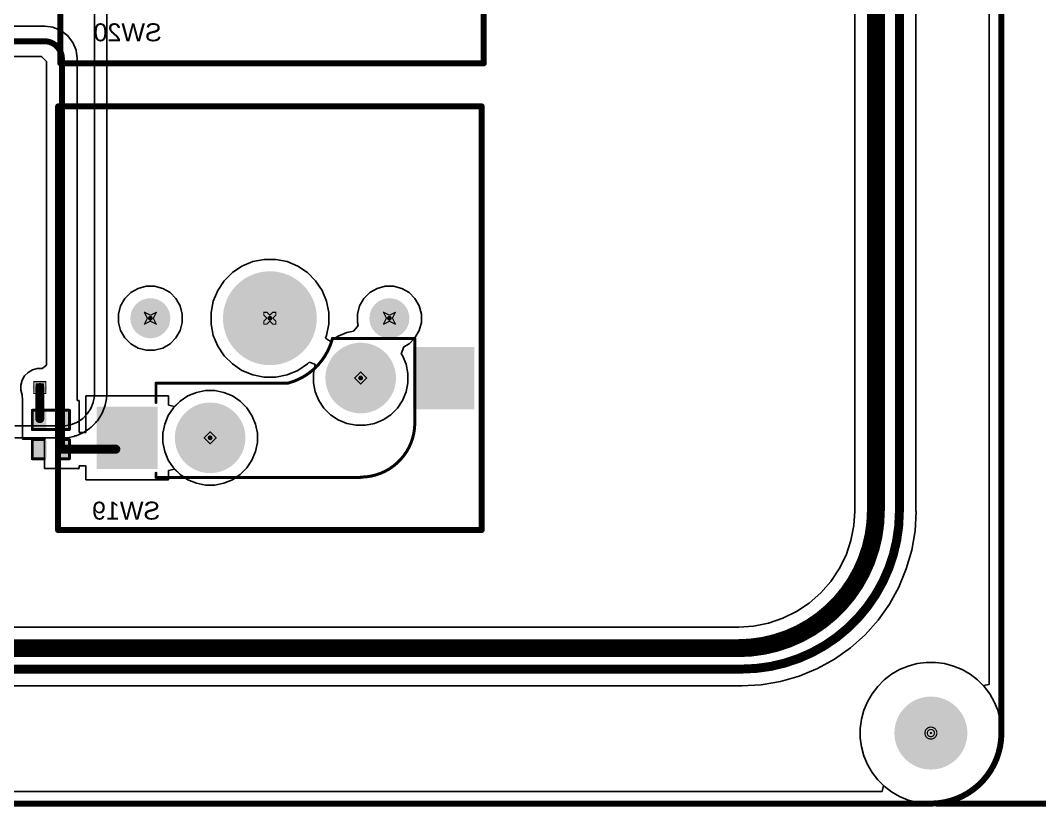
# Model space of a CAD drawing. Header units: inches. Extents: x 0 to 386, y 0 to 148.
# Drawn here: x 212.3 to 255.62, y -0.13 to 33.27 of the extents above; entities that cross this region are included whole.
import ezdxf

# ---------------------------------------------------------------- set-up
doc = ezdxf.new("R2010")
doc.units = ezdxf.units.IN
for name, color, linetype in [('Board outline', 216, 'Continuous'), ('Bottom Layer', 5, 'Continuous'), ('Bottom Overlay', 54, 'Continuous'), ('Bottom Paste', 16, 'Continuous'), ('Bottom Solder', 6, 'Continuous'), ('Dimensions', 6, 'Continuous'), ('Drill Drawing', 1, 'Continuous'), ('Multi-Layer', 9, 'Continuous'), ('Pad Holes', 156, 'Continuous'), ('Top Layer', 1, 'Continuous'), ('Top Overlay', 2, 'Continuous'), ('Top Solder', 216, 'Continuous'), ('Via Holes', 16, 'Continuous')]:
    doc.layers.add(name, color=color, linetype=linetype)
doc.styles.add('Arial', font='', dxfattribs={"height": 0.2})
doc.styles.get('Arial').set_extended_font_data('Arial')

# ---------------------------------------------------------------- blocks, each defined once
blk = doc.blocks.new('CPG151101S11_16_B_30')
at = {"layer": 'Bottom Layer'}
for points in [[(5.475, 3.815), (7.975, 3.815), (7.975, 1.265), (5.475, 1.265)], [(-7.975, 1.275), (-5.475, 1.275), (-5.475, -1.275), (-7.975, -1.275)]]:
    blk.add_hatch(color=5, dxfattribs=at).paths.add_polyline_path(points)
at = {"layer": 'Bottom Paste'}
for points in [[(5.475, 3.815), (7.975, 3.815), (7.975, 1.265), (5.475, 1.265)], [(-7.975, 1.275), (-5.475, 1.275), (-5.475, -1.275), (-7.975, -1.275)]]:
    blk.add_hatch(color=16, dxfattribs=at).paths.add_polyline_path(points)
at = {"layer": 'Bottom Solder'}
for points in [[(5.425, 3.865), (8.025, 3.865), (8.025, 1.215), (5.425, 1.215)], [(-8.025, 1.325), (-5.425, 1.325), (-5.425, -1.325), (-8.025, -1.325)]]:
    blk.add_hatch(color=6, dxfattribs=at).paths.add_polyline_path(points)
h = blk.add_hatch(color=6, dxfattribs=at)
edge = h.paths.add_edge_path()
edge.add_arc((3.2, 2.54), 0.102, 0, 360)
h = blk.add_hatch(color=6, dxfattribs=at)
edge = h.paths.add_edge_path()
edge.add_arc((-3.2, 0), 0.102, 0, 360)
h = blk.add_hatch(color=6, dxfattribs=at)
edge = h.paths.add_edge_path()
edge.add_arc((-4.42, -2.54), 0.102, 0, 360)
h = blk.add_hatch(color=6, dxfattribs=at)
edge = h.paths.add_edge_path()
edge.add_arc((0.66, -2.54), 0.102, 0, 360)
h = blk.add_hatch(color=6, dxfattribs=at)
edge = h.paths.add_edge_path()
edge.add_arc((5.74, -2.54), 0.102, 0, 360)
at = {"layer": 'Pad Holes'}
h = blk.add_hatch(color=7, dxfattribs=at)
edge = h.paths.add_edge_path()
edge.add_arc((3.2, 2.54), 1.5, 0, 360)
h = blk.add_hatch(color=7, dxfattribs=at)
edge = h.paths.add_edge_path()
edge.add_arc((-3.2, 0), 1.5, 0, 360)
h = blk.add_hatch(color=7, dxfattribs=at)
edge = h.paths.add_edge_path()
edge.add_arc((0.66, -2.54), 1.994, 0, 360)
h = blk.add_hatch(color=7, dxfattribs=at)
edge = h.paths.add_edge_path()
edge.add_arc((-4.42, -2.54), 0.851, 0, 360)
h = blk.add_hatch(color=7, dxfattribs=at)
edge = h.paths.add_edge_path()
edge.add_arc((5.74, -2.54), 0.851, 0, 360)
at = {"layer": 'Top Solder'}
h = blk.add_hatch(color=216, dxfattribs=at)
edge = h.paths.add_edge_path()
edge.add_arc((3.2, 2.54), 0.102, 0, 360)
h = blk.add_hatch(color=216, dxfattribs=at)
edge = h.paths.add_edge_path()
edge.add_arc((-3.2, 0), 0.102, 0, 360)
h = blk.add_hatch(color=216, dxfattribs=at)
edge = h.paths.add_edge_path()
edge.add_arc((-4.42, -2.54), 0.102, 0, 360)
h = blk.add_hatch(color=216, dxfattribs=at)
edge = h.paths.add_edge_path()
edge.add_arc((0.66, -2.54), 0.102, 0, 360)
h = blk.add_hatch(color=216, dxfattribs=at)
edge = h.paths.add_edge_path()
edge.add_arc((5.74, -2.54), 0.102, 0, 360)
at = {"layer": 'Bottom Overlay'}
for points in [[(-5.5, 1.906, 0.127, 0.127, -0.414214), (-3.196, 4.21, 0.127, 0.127, 0)], [(5.5, 4.22, 0.127, 0.127, 0), (-3.186, 4.22, 0.127, 0.127, 0)], [(5.5, 4.22, 0.127, 0.127, -0.414214), (5.49, 4.21, 0.127, 0.127, 0)], [(5.5, 4.22, 0.127, 0.127, 0), (5.5, 4.046, 0.127, 0.127, 0)], [(-5.5, 1.906, 0.127, 0.127, 0), (-5.5, -1.506, 0.127, 0.127, 0)], [(5.5, 1.034, 0.127, 0.127, 0), (5.5, 0.47, 0.127, 0.127, 0)], [(5.5, 0.47, 0.127, 0.127, 0), (5.5, 0.47, 0.127, 0.127, 0)], [(5.5, 0.47, 0.127, 0.127, 0), (5.5, 0.22, 0.127, 0.127, 0)], [(-2, -1.68, 0.127, 0.127, -0.271686), (-0.1, 0.22, 0.127, 0.127, 0)], [(0.15, 0.22, 0.127, 0.127, 0), (-0.1, 0.22, 0.127, 0.127, 0)], [(1.19, 0.22, 0.127, 0.127, 0), (0.15, 0.22, 0.127, 0.127, 0)], [(5.5, 0.22, 0.127, 0.127, 0), (1.19, 0.22, 0.127, 0.127, 0)], [(-5.5, -1.506, 0.127, 0.127, 0), (-5.5, -1.68, 0.127, 0.127, 0)], [(-2, -1.68, 0.127, 0.127, 0), (-5.5, -1.68, 0.127, 0.127, 0)]]:
    blk.add_lwpolyline(points, format="xyseb", dxfattribs=at)
for points in [[(-3.228, 4.21, 0.0635, 0.0635, 1), (-3.165, 4.21, 0.0635, 0.0635, 1)], [(-3.218, 4.22, 0.0635, 0.0635, 1), (-3.155, 4.22, 0.0635, 0.0635, 1)], [(5.458, 4.21, 0.0635, 0.0635, 1), (5.522, 4.21, 0.0635, 0.0635, 1)], [(5.468, 4.22, 0.0635, 0.0635, 1), (5.532, 4.22, 0.0635, 0.0635, 1)], [(5.468, 4.22, 0.0635, 0.0635, 1), (5.532, 4.22, 0.0635, 0.0635, 1)], [(5.468, 4.22, 0.0635, 0.0635, 1), (5.532, 4.22, 0.0635, 0.0635, 1)], [(5.468, 4.046, 0.0635, 0.0635, 1), (5.532, 4.046, 0.0635, 0.0635, 1)], [(-5.532, 1.906, 0.0635, 0.0635, 1), (-5.468, 1.906, 0.0635, 0.0635, 1)], [(-5.532, 1.906, 0.0635, 0.0635, 1), (-5.468, 1.906, 0.0635, 0.0635, 1)], [(5.468, 1.034, 0.0635, 0.0635, 1), (5.532, 1.034, 0.0635, 0.0635, 1)], [(5.468, 0.47, 0.0635, 0.0635, 1), (5.532, 0.47, 0.0635, 0.0635, 1)], [(5.468, 0.47, 0.0635, 0.0635, 1), (5.532, 0.47, 0.0635, 0.0635, 1)], [(5.468, 0.47, 0.0635, 0.0635, 1), (5.532, 0.47, 0.0635, 0.0635, 1)], [(5.468, 0.47, 0.0635, 0.0635, 1), (5.532, 0.47, 0.0635, 0.0635, 1)], [(-0.132, 0.22, 0.0635, 0.0635, 1), (-0.068, 0.22, 0.0635, 0.0635, 1)], [(-0.132, 0.22, 0.0635, 0.0635, 1), (-0.068, 0.22, 0.0635, 0.0635, 1)], [(0.118, 0.22, 0.0635, 0.0635, 1), (0.182, 0.22, 0.0635, 0.0635, 1)], [(0.118, 0.22, 0.0635, 0.0635, 1), (0.182, 0.22, 0.0635, 0.0635, 1)], [(1.158, 0.22, 0.0635, 0.0635, 1), (1.222, 0.22, 0.0635, 0.0635, 1)], [(1.158, 0.22, 0.0635, 0.0635, 1), (1.222, 0.22, 0.0635, 0.0635, 1)], [(5.468, 0.22, 0.0635, 0.0635, 1), (5.532, 0.22, 0.0635, 0.0635, 1)], [(5.468, 0.22, 0.0635, 0.0635, 1), (5.532, 0.22, 0.0635, 0.0635, 1)], [(-5.532, -1.506, 0.0635, 0.0635, 1), (-5.468, -1.506, 0.0635, 0.0635, 1)], [(-5.532, -1.506, 0.0635, 0.0635, 1), (-5.468, -1.506, 0.0635, 0.0635, 1)], [(-5.532, -1.68, 0.0635, 0.0635, 1), (-5.468, -1.68, 0.0635, 0.0635, 1)], [(-5.532, -1.68, 0.0635, 0.0635, 1), (-5.468, -1.68, 0.0635, 0.0635, 1)], [(-2.032, -1.68, 0.0635, 0.0635, 1), (-1.968, -1.68, 0.0635, 0.0635, 1)], [(-2.032, -1.68, 0.0635, 0.0635, 1), (-1.968, -1.68, 0.0635, 0.0635, 1)]]:
    blk.add_lwpolyline(points, format="xyseb", close=True, dxfattribs=at)
blk = doc.blocks.new('R___0402_B_43')
at = {"layer": 'Bottom Layer'}
for points in [[(-0.241, 0.317), (-0.241, -0.318), (-0.699, -0.318), (-0.699, 0.317)], [(0.699, 0.317), (0.699, -0.318), (0.241, -0.318), (0.241, 0.317)]]:
    blk.add_hatch(color=5, dxfattribs=at).paths.add_polyline_path(points)
at = {"layer": 'Bottom Paste'}
for points in [[(-0.241, 0.317), (-0.241, -0.318), (-0.699, -0.318), (-0.699, 0.317)], [(0.699, 0.317), (0.699, -0.318), (0.241, -0.318), (0.241, 0.317)]]:
    blk.add_hatch(color=16, dxfattribs=at).paths.add_polyline_path(points)
at = {"layer": 'Bottom Solder'}
for points in [[(-0.186, 0.373), (-0.186, -0.373), (-0.754, -0.373), (-0.754, 0.373)], [(0.754, 0.373), (0.754, -0.373), (0.186, -0.373), (0.186, 0.373)]]:
    blk.add_hatch(color=6, dxfattribs=at).paths.add_polyline_path(points)
at = {"layer": 'Bottom Overlay'}
for points in [[(-0.787, -0.406, 0.127, 0.127, 0), (-0.787, 0.406, 0.127, 0.127, 0)], [(-0.787, 0.406, 0.127, 0.127, 0), (0.787, 0.406, 0.127, 0.127, 0)], [(-0.813, 0.432, 0.00323, 0.00323, 0), (0.813, 0.432, 0.00323, 0.00323, 0)], [(0.787, -0.406, 0.127, 0.127, 0), (0.787, 0.406, 0.127, 0.127, 0)], [(-0.787, -0.406, 0.127, 0.127, 0), (0.787, -0.406, 0.127, 0.127, 0)]]:
    blk.add_lwpolyline(points, format="xyseb", dxfattribs=at)
for points in [[(-0.819, 0.406, 0.0635, 0.0635, 1), (-0.756, 0.406, 0.0635, 0.0635, 1)], [(-0.819, 0.406, 0.0635, 0.0635, 1), (-0.756, 0.406, 0.0635, 0.0635, 1)], [(-0.814, 0.432, 0.00161, 0.00161, 1), (-0.812, 0.432, 0.00161, 0.00161, 1)], [(0.756, 0.406, 0.0635, 0.0635, 1), (0.819, 0.406, 0.0635, 0.0635, 1)], [(0.756, 0.406, 0.0635, 0.0635, 1), (0.819, 0.406, 0.0635, 0.0635, 1)], [(0.812, 0.432, 0.00161, 0.00161, 1), (0.814, 0.432, 0.00161, 0.00161, 1)], [(-0.819, -0.406, 0.0635, 0.0635, 1), (-0.756, -0.406, 0.0635, 0.0635, 1)], [(-0.819, -0.406, 0.0635, 0.0635, 1), (-0.756, -0.406, 0.0635, 0.0635, 1)], [(0.756, -0.406, 0.0635, 0.0635, 1), (0.819, -0.406, 0.0635, 0.0635, 1)], [(0.756, -0.406, 0.0635, 0.0635, 1), (0.819, -0.406, 0.0635, 0.0635, 1)]]:
    blk.add_lwpolyline(points, format="xyseb", close=True, dxfattribs=at)
blk = doc.blocks.new('____0402_B_85')
at = {"layer": 'Bottom Layer'}
for points in [[(-0.241, 0.317), (-0.241, -0.318), (-0.699, -0.318), (-0.699, 0.317)], [(0.699, 0.317), (0.699, -0.318), (0.241, -0.318), (0.241, 0.317)]]:
    blk.add_hatch(color=5, dxfattribs=at).paths.add_polyline_path(points)
at = {"layer": 'Bottom Paste'}
for points in [[(-0.241, 0.317), (-0.241, -0.318), (-0.699, -0.318), (-0.699, 0.317)], [(0.699, 0.317), (0.699, -0.318), (0.241, -0.318), (0.241, 0.317)]]:
    blk.add_hatch(color=16, dxfattribs=at).paths.add_polyline_path(points)
at = {"layer": 'Bottom Solder'}
for points in [[(-0.181, 0.377), (-0.181, -0.377), (-0.758, -0.377), (-0.758, 0.377)], [(0.758, 0.377), (0.758, -0.377), (0.181, -0.377), (0.181, 0.377)]]:
    blk.add_hatch(color=6, dxfattribs=at).paths.add_polyline_path(points)
at = {"layer": 'Bottom Overlay'}
for points in [[(-0.787, -0.406, 0.127, 0.127, 0), (-0.787, 0.406, 0.127, 0.127, 0)], [(-0.787, 0.406, 0.127, 0.127, 0), (-0.279, 0.406, 0.127, 0.127, 0)], [(0.279, 0.406, 0.127, 0.127, 0), (0.787, 0.406, 0.127, 0.127, 0)], [(0.787, -0.406, 0.127, 0.127, 0), (0.787, 0.406, 0.127, 0.127, 0)], [(-0.787, -0.406, 0.127, 0.127, 0), (-0.279, -0.406, 0.127, 0.127, 0)], [(0.279, -0.406, 0.127, 0.127, 0), (0.787, -0.406, 0.127, 0.127, 0)]]:
    blk.add_lwpolyline(points, format="xyseb", dxfattribs=at)
for points in [[(-0.819, 0.406, 0.0635, 0.0635, 1), (-0.756, 0.406, 0.0635, 0.0635, 1)], [(-0.819, 0.406, 0.0635, 0.0635, 1), (-0.756, 0.406, 0.0635, 0.0635, 1)], [(-0.311, 0.406, 0.0635, 0.0635, 1), (-0.248, 0.406, 0.0635, 0.0635, 1)], [(0.248, 0.406, 0.0635, 0.0635, 1), (0.311, 0.406, 0.0635, 0.0635, 1)], [(0.756, 0.406, 0.0635, 0.0635, 1), (0.819, 0.406, 0.0635, 0.0635, 1)], [(0.756, 0.406, 0.0635, 0.0635, 1), (0.819, 0.406, 0.0635, 0.0635, 1)], [(-0.819, -0.406, 0.0635, 0.0635, 1), (-0.756, -0.406, 0.0635, 0.0635, 1)], [(-0.819, -0.406, 0.0635, 0.0635, 1), (-0.756, -0.406, 0.0635, 0.0635, 1)], [(-0.311, -0.406, 0.0635, 0.0635, 1), (-0.248, -0.406, 0.0635, 0.0635, 1)], [(0.248, -0.406, 0.0635, 0.0635, 1), (0.311, -0.406, 0.0635, 0.0635, 1)], [(0.756, -0.406, 0.0635, 0.0635, 1), (0.819, -0.406, 0.0635, 0.0635, 1)], [(0.756, -0.406, 0.0635, 0.0635, 1), (0.819, -0.406, 0.0635, 0.0635, 1)]]:
    blk.add_lwpolyline(points, format="xyseb", close=True, dxfattribs=at)

msp = doc.modelspace()

# ---------------------------------------------------------------- hatches: boundary and pattern name
at = {"layer": 'Bottom Layer'}
h = msp.add_hatch(color=5, dxfattribs=at)
edge = h.paths.add_edge_path()
edge.add_arc((213.13, 17.674), 0.3, 0, 360)
at = {"layer": 'Bottom Solder'}
h = msp.add_hatch(color=6, dxfattribs=at)
edge = h.paths.add_edge_path()
edge.add_arc((251.003, 2.997), 0.0508, 0, 360)
at = {"layer": 'Pad Holes'}
h = msp.add_hatch(color=7, dxfattribs=at)
edge = h.paths.add_edge_path()
edge.add_arc((251.003, 2.997), 1.55, 0, 360)
at = {"layer": 'Top Layer'}
h = msp.add_hatch(color=1, dxfattribs=at)
edge = h.paths.add_edge_path()
edge.add_arc((213.13, 17.674), 0.3, 0, 360)
at = {"layer": 'Top Solder'}
h = msp.add_hatch(color=216, dxfattribs=at)
edge = h.paths.add_edge_path()
edge.add_arc((251.003, 2.997), 0.0508, 0, 360)
at = {"layer": 'Via Holes'}
h = msp.add_hatch(color=7, dxfattribs=at)
edge = h.paths.add_edge_path()
edge.add_arc((213.13, 17.674), 0.15, 0, 360)

# ---------------------------------------------------------------- linework, layer by layer
at = {"layer": 'Board outline'}
for points in [[(254, 2.997, 0.254, 0.254, 0), (254, 78.283, 0.254, 0.254, 0)], [(254, 2.997, 0.254, 0.254, -0.414214), (251.003, 0, 0.254, 0.254, 0)], [(2.997, 0, 0.254, 0.254, 0), (251.003, 0, 0.254, 0.254, 0)]]:
    msp.add_lwpolyline(points, format="xyseb", dxfattribs=at)
for points in [[(253.936, 2.997, 0.127, 0.127, 1), (254.064, 2.997, 0.127, 0.127, 1)], [(253.936, 2.997, 0.127, 0.127, 1), (254.064, 2.997, 0.127, 0.127, 1)], [(250.939, 0, 0.127, 0.127, 1), (251.066, 0, 0.127, 0.127, 1)], [(250.939, 0, 0.127, 0.127, 1), (251.066, 0, 0.127, 0.127, 1)]]:
    msp.add_lwpolyline(points, format="xyseb", close=True, dxfattribs=at)
at = {"layer": 'Bottom Layer'}
for p, q in [((253.482, 39.131), (253.482, 5.064)), ((213.333, 33.032), (118.897, 33.032)), ((213.341, 33.031), (213.333, 33.032)), ((213.691, 32.985), (213.341, 33.031)), ((214.025, 32.846), (213.691, 32.985)), ((214.311, 32.626), (214.025, 32.846)), ((214.531, 32.34), (214.311, 32.626)), ((214.669, 32.006), (214.531, 32.34)), ((194.7, 31.738), (213.194, 31.738)), ((213.194, 31.738), (213.212, 31.73)), ((213.212, 31.73), (213.415, 31.528)), ((214.715, 31.657), (214.669, 32.006)), ((214.717, 31.648), (214.715, 31.657)), ((214.717, 17.127), (214.717, 31.648)), ((213.415, 31.528), (213.422, 31.51)), ((213.422, 31.51), (213.422, 18.624)), ((222.18, 23.026), (221.724, 22.837)), ((222.663, 23.122), (222.18, 23.026)), ((223.156, 23.122), (222.663, 23.122)), ((223.639, 23.026), (223.156, 23.122)), ((224.094, 22.837), (223.639, 23.026)), ((221.314, 22.563), (220.966, 22.215)), ((221.724, 22.837), (221.314, 22.563)), ((224.504, 22.563), (224.094, 22.837)), ((224.853, 22.215), (224.504, 22.563)), ((220.966, 22.215), (220.692, 21.805)), ((225.127, 21.805), (224.853, 22.215)), ((216.995, 21.707), (216.742, 21.454)), ((217.305, 21.886), (216.995, 21.707)), ((217.65, 21.979), (217.305, 21.886)), ((218.008, 21.979), (217.65, 21.979)), ((218.354, 21.886), (218.008, 21.979)), ((218.664, 21.707), (218.354, 21.886)), ((218.917, 21.454), (218.664, 21.707)), ((220.692, 21.805), (220.504, 21.35)), ((225.315, 21.35), (225.127, 21.805)), ((227.155, 21.707), (226.902, 21.454)), ((227.465, 21.886), (227.155, 21.707)), ((227.81, 21.979), (227.465, 21.886)), ((228.168, 21.979), (227.81, 21.979)), ((228.514, 21.886), (228.168, 21.979)), ((228.824, 21.707), (228.514, 21.886)), ((229.077, 21.454), (228.824, 21.707)), ((216.742, 21.454), (216.563, 21.145)), ((219.096, 21.145), (218.917, 21.454)), ((220.504, 21.35), (220.407, 20.866)), ((225.411, 20.866), (225.315, 21.35)), ((226.902, 21.454), (226.723, 21.145)), ((229.256, 21.145), (229.077, 21.454)), ((216.563, 21.145), (216.47, 20.799)), ((216.47, 20.799), (216.47, 20.441)), ((219.188, 20.799), (219.096, 21.145)), ((219.188, 20.441), (219.188, 20.799)), ((220.407, 20.866), (220.407, 20.374)), ((225.411, 20.374), (225.411, 20.866)), ((226.723, 21.145), (226.63, 20.799)), ((226.63, 20.799), (226.63, 20.441)), ((229.348, 20.799), (229.256, 21.145)), ((229.348, 20.441), (229.348, 20.799)), ((216.47, 20.441), (216.563, 20.095)), ((219.096, 20.095), (219.188, 20.441)), ((220.407, 20.374), (220.504, 19.89)), ((225.315, 19.89), (225.411, 20.374)), ((226.63, 20.441), (226.657, 20.342)), ((229.256, 20.095), (229.348, 20.441)), ((216.563, 20.095), (216.742, 19.786)), ((218.917, 19.786), (219.096, 20.095)), ((226.183, 20.011), (225.818, 19.859)), ((226.468, 20.067), (226.183, 20.011)), ((226.632, 20.267), (226.468, 20.067)), ((226.657, 20.342), (226.632, 20.267)), ((229.077, 19.786), (229.256, 20.095)), ((216.742, 19.786), (216.995, 19.533)), ((216.995, 19.533), (217.305, 19.354)), ((218.354, 19.354), (218.664, 19.533)), ((218.664, 19.533), (218.917, 19.786)), ((220.504, 19.89), (220.692, 19.435)), ((225.269, 19.779), (225.315, 19.89)), ((225.484, 19.635), (225.269, 19.779)), ((225.489, 19.64), (225.484, 19.635)), ((225.818, 19.859), (225.489, 19.64)), ((228.604, 19.406), (228.824, 19.533)), ((228.824, 19.533), (229.077, 19.786)), ((217.305, 19.354), (217.65, 19.261)), ((217.65, 19.261), (218.008, 19.261)), ((218.008, 19.261), (218.354, 19.354)), ((220.692, 19.435), (220.966, 19.025)), ((228.493, 19.114), (228.604, 19.406)), ((228.549, 19.031), (228.493, 19.114)), ((220.966, 19.025), (221.314, 18.677)), ((221.314, 18.677), (221.724, 18.403)), ((224.094, 18.403), (224.504, 18.677)), ((224.504, 18.677), (224.582, 18.754)), ((224.582, 18.754), (224.819, 18.67)), ((224.835, 18.648), (224.761, 18.278)), ((224.819, 18.67), (224.835, 18.648)), ((228.7, 18.666), (228.549, 19.031)), ((228.777, 18.278), (228.7, 18.666)), ((212.634, 18.32), (212.483, 18.17)), ((212.818, 18.427), (212.634, 18.32)), ((213.023, 18.482), (212.818, 18.427)), ((213.236, 18.482), (213.023, 18.482)), ((213.422, 18.624), (213.236, 18.482)), ((221.724, 18.403), (222.18, 18.214)), ((222.18, 18.214), (222.663, 18.118)), ((223.156, 18.118), (223.639, 18.214)), ((223.639, 18.214), (224.094, 18.403)), ((224.761, 18.278), (224.761, 17.882)), ((228.777, 17.882), (228.777, 18.278)), ((212.377, 17.985), (212.322, 17.78)), ((212.322, 17.78), (212.322, 17.567)), ((212.483, 18.17), (212.377, 17.985)), ((222.663, 18.118), (223.156, 18.118)), ((224.761, 17.882), (224.838, 17.494)), ((228.7, 17.494), (228.777, 17.882)), ((212.322, 17.567), (212.374, 17.373)), ((212.374, 17.373), (212.393, 17.127)), ((219.784, 17.471), (219.418, 17.319)), ((220.172, 17.548), (219.784, 17.471)), ((220.567, 17.548), (220.172, 17.548)), ((220.955, 17.471), (220.567, 17.548)), ((221.321, 17.319), (220.955, 17.471)), ((224.838, 17.494), (224.99, 17.129)), ((228.549, 17.129), (228.7, 17.494)), ((212.393, 17.127), (212.393, 17.127)), ((212.393, 17.127), (212.393, 17.127)), ((212.393, 17.127), (212.393, 15.476)), ((214.806, 17.127), (214.717, 17.127)), ((214.806, 15.762), (214.806, 17.127)), ((218.602, 17.323), (215.086, 17.323)), ((215.086, 17.323), (215.086, 15.762)), ((218.602, 16.933), (218.602, 17.323)), ((218.856, 16.867), (218.602, 16.933)), ((219.089, 17.1), (218.856, 16.867)), ((219.418, 17.319), (219.089, 17.1)), ((221.649, 17.1), (221.321, 17.319)), ((221.929, 16.82), (221.649, 17.1)), ((224.99, 17.129), (225.209, 16.8)), ((228.329, 16.8), (228.549, 17.129)), ((222.149, 16.491), (221.929, 16.82)), ((222.3, 16.126), (222.149, 16.491)), ((225.209, 16.8), (225.489, 16.52)), ((225.489, 16.52), (225.818, 16.301)), ((227.72, 16.301), (228.049, 16.52)), ((228.049, 16.52), (228.329, 16.8)), ((222.377, 15.738), (222.3, 16.126)), ((225.818, 16.301), (226.183, 16.149)), ((226.183, 16.149), (226.571, 16.072)), ((226.571, 16.072), (226.967, 16.072)), ((226.967, 16.072), (227.355, 16.149)), ((227.355, 16.149), (227.72, 16.301)), ((215.086, 15.762), (214.806, 15.762)), ((222.377, 15.342), (222.377, 15.738)), ((212.393, 15.476), (213.333, 15.476)), ((213.333, 15.476), (213.333, 14.232)), ((222.3, 14.954), (222.377, 15.342)), ((222.149, 14.589), (222.3, 14.954)), ((214.806, 14.232), (214.806, 14.353)), ((214.806, 14.353), (215.086, 14.353)), ((215.086, 14.353), (215.086, 13.757)), ((221.929, 14.26), (222.149, 14.589)), ((213.333, 14.232), (214.806, 14.232)), ((218.602, 14.147), (218.856, 14.213)), ((218.602, 13.757), (218.602, 14.147)), ((218.856, 14.213), (219.089, 13.98)), ((219.089, 13.98), (219.418, 13.761)), ((221.321, 13.761), (221.649, 13.98)), ((221.649, 13.98), (221.929, 14.26)), ((215.086, 13.757), (218.602, 13.757)), ((219.418, 13.761), (219.784, 13.609)), ((219.784, 13.609), (220.172, 13.532)), ((220.172, 13.532), (220.567, 13.532)), ((220.567, 13.532), (220.955, 13.609)), ((220.955, 13.609), (221.321, 13.761)), ((249.673, 5.694), (249.333, 5.497)), ((250.036, 5.844), (249.673, 5.694)), ((250.416, 5.946), (250.036, 5.844)), ((250.806, 5.997), (250.416, 5.946)), ((251.199, 5.997), (250.806, 5.997)), ((251.589, 5.946), (251.199, 5.997)), ((251.969, 5.844), (251.589, 5.946)), ((252.333, 5.694), (251.969, 5.844)), ((252.673, 5.497), (252.333, 5.694)), ((249.021, 5.258), (248.742, 4.979)), ((249.333, 5.497), (249.021, 5.258)), ((252.985, 5.258), (252.673, 5.497)), ((253.228, 5.015), (252.985, 5.258)), ((248.742, 4.979), (248.503, 4.667)), ((253.482, 5.064), (253.228, 5.015)), ((248.503, 4.667), (248.306, 4.327)), ((248.156, 3.964), (248.054, 3.584)), ((248.306, 4.327), (248.156, 3.964)), ((248.054, 3.584), (248.003, 3.194)), ((248.003, 3.194), (248.003, 2.801)), ((248.003, 2.801), (248.054, 2.411)), ((248.054, 2.411), (248.156, 2.031)), ((248.156, 2.031), (248.306, 1.667)), ((248.306, 1.667), (248.503, 1.327)), ((248.503, 1.327), (248.742, 1.015)), ((248.742, 1.015), (248.985, 0.772)), ((248.936, 0.518), (184.157, 0.518)), ((248.985, 0.772), (248.936, 0.518))]:
    msp.add_line(p, q, dxfattribs=at)
for points in [[(118.832, 32.385, 0.254, 0.254, 0), (213.333, 32.385, 0.254, 0.254, 0)], [(213.333, 32.385, 0.254, 0.254, -0.414214), (214.07, 31.648, 0.254, 0.254, 0)], [(214.07, 16.302, 0.254, 0.254, 0), (214.07, 31.648, 0.254, 0.254, 0)], [(213.13, 16.355, 0.381, 0.381, 0), (213.13, 17.674, 0.381, 0.381, 0)], [(214.07, 15.057, 0.254, 0.254, 0), (214.07, 16.302, 0.254, 0.254, 0)], [(214.07, 15.057, 0.381, 0.381, 0), (216.362, 15.057, 0.381, 0.381, 0)]]:
    msp.add_lwpolyline(points, format="xyseb", dxfattribs=at)
for points in [[(213.269, 32.385, 0.127, 0.127, 1), (213.396, 32.385, 0.127, 0.127, 1)], [(213.269, 32.385, 0.127, 0.127, 1), (213.396, 32.385, 0.127, 0.127, 1)], [(214.006, 31.648, 0.127, 0.127, 1), (214.133, 31.648, 0.127, 0.127, 1)], [(214.006, 31.648, 0.127, 0.127, 1), (214.133, 31.648, 0.127, 0.127, 1)], [(213.035, 17.674, 0.191, 0.191, 1), (213.225, 17.674, 0.191, 0.191, 1)], [(213.035, 16.355, 0.191, 0.191, 1), (213.225, 16.355, 0.191, 0.191, 1)], [(214.006, 16.302, 0.127, 0.127, 1), (214.133, 16.302, 0.127, 0.127, 1)], [(214.006, 16.302, 0.127, 0.127, 1), (214.133, 16.302, 0.127, 0.127, 1)], [(213.974, 15.057, 0.191, 0.191, 1), (214.165, 15.057, 0.191, 0.191, 1)], [(214.006, 15.057, 0.127, 0.127, 1), (214.133, 15.057, 0.127, 0.127, 1)], [(216.266, 15.057, 0.191, 0.191, 1), (216.457, 15.057, 0.191, 0.191, 1)]]:
    msp.add_lwpolyline(points, format="xyseb", close=True, dxfattribs=at)
at = {"layer": 'Dimensions'}
msp.add_lwpolyline([(251.257, 0, 0.254, 0.254, 0), (260.604, 0, 0.254, 0.254, 0)], format="xyseb", dxfattribs=at)
msp.add_lwpolyline([(251.193, 0, 0.127, 0.127, 1), (251.32, 0, 0.127, 0.127, 1)], format="xyseb", close=True, dxfattribs=at)
at = {"layer": 'Drill Drawing'}
for points in [[(217.575, 20.874, 0.0508, 0.0508, 0), (217.829, 20.747, 0.0508, 0.0508, 0)], [(217.575, 20.874, 0.0508, 0.0508, 0), (217.702, 20.62, 0.0508, 0.0508, 0)], [(217.829, 20.747, 0.0508, 0.0508, 0), (218.083, 20.874, 0.0508, 0.0508, 0)], [(217.956, 20.62, 0.0508, 0.0508, 0), (218.083, 20.874, 0.0508, 0.0508, 0)], [(222.655, 20.747, 0.0508, 0.0508, 0), (222.655, 20.874, 0.0508, 0.0508, 0)], [(222.655, 20.874, 0.0508, 0.0508, 0), (222.782, 20.874, 0.0508, 0.0508, 0)], [(222.782, 20.874, 0.0508, 0.0508, 0), (222.909, 20.747, 0.0508, 0.0508, 0)], [(222.909, 20.747, 0.0508, 0.0508, 0), (223.036, 20.874, 0.0508, 0.0508, 0)], [(223.036, 20.874, 0.0508, 0.0508, 0), (223.163, 20.874, 0.0508, 0.0508, 0)], [(223.163, 20.747, 0.0508, 0.0508, 0), (223.163, 20.874, 0.0508, 0.0508, 0)], [(227.735, 20.874, 0.0508, 0.0508, 0), (227.989, 20.747, 0.0508, 0.0508, 0)], [(227.735, 20.874, 0.0508, 0.0508, 0), (227.862, 20.62, 0.0508, 0.0508, 0)], [(227.989, 20.747, 0.0508, 0.0508, 0), (228.243, 20.874, 0.0508, 0.0508, 0)], [(228.116, 20.62, 0.0508, 0.0508, 0), (228.243, 20.874, 0.0508, 0.0508, 0)], [(217.575, 20.366, 0.0508, 0.0508, 0), (217.702, 20.62, 0.0508, 0.0508, 0)], [(217.575, 20.366, 0.0508, 0.0508, 0), (217.829, 20.493, 0.0508, 0.0508, 0)], [(217.829, 20.493, 0.0508, 0.0508, 0), (218.083, 20.366, 0.0508, 0.0508, 0)], [(217.956, 20.62, 0.0508, 0.0508, 0), (218.083, 20.366, 0.0508, 0.0508, 0)], [(222.655, 20.747, 0.0508, 0.0508, 0), (222.782, 20.62, 0.0508, 0.0508, 0)], [(222.655, 20.493, 0.0508, 0.0508, 0), (222.782, 20.62, 0.0508, 0.0508, 0)], [(222.655, 20.366, 0.0508, 0.0508, 0), (222.655, 20.493, 0.0508, 0.0508, 0)], [(222.655, 20.366, 0.0508, 0.0508, 0), (222.782, 20.366, 0.0508, 0.0508, 0)], [(222.782, 20.366, 0.0508, 0.0508, 0), (222.909, 20.493, 0.0508, 0.0508, 0)], [(222.909, 20.493, 0.0508, 0.0508, 0), (223.036, 20.366, 0.0508, 0.0508, 0)], [(223.036, 20.62, 0.0508, 0.0508, 0), (223.163, 20.747, 0.0508, 0.0508, 0)], [(223.036, 20.62, 0.0508, 0.0508, 0), (223.163, 20.493, 0.0508, 0.0508, 0)], [(223.036, 20.366, 0.0508, 0.0508, 0), (223.163, 20.366, 0.0508, 0.0508, 0)], [(223.163, 20.366, 0.0508, 0.0508, 0), (223.163, 20.493, 0.0508, 0.0508, 0)], [(227.735, 20.366, 0.0508, 0.0508, 0), (227.862, 20.62, 0.0508, 0.0508, 0)], [(227.735, 20.366, 0.0508, 0.0508, 0), (227.989, 20.493, 0.0508, 0.0508, 0)], [(227.989, 20.493, 0.0508, 0.0508, 0), (228.243, 20.366, 0.0508, 0.0508, 0)], [(228.116, 20.62, 0.0508, 0.0508, 0), (228.243, 20.366, 0.0508, 0.0508, 0)], [(226.515, 18.08, 0.0508, 0.0508, 0), (226.769, 18.334, 0.0508, 0.0508, 0)], [(226.769, 18.334, 0.0508, 0.0508, 0), (227.023, 18.08, 0.0508, 0.0508, 0)], [(212.876, 17.928, 0.0508, 0.0508, 0), (213.384, 17.928, 0.0508, 0.0508, 0)], [(212.876, 17.42, 0.0508, 0.0508, 0), (212.876, 17.928, 0.0508, 0.0508, 0)], [(212.977, 17.826, 0.0508, 0.0508, 0), (213.282, 17.826, 0.0508, 0.0508, 0)], [(212.977, 17.521, 0.0508, 0.0508, 0), (212.977, 17.826, 0.0508, 0.0508, 0)], [(213.282, 17.521, 0.0508, 0.0508, 0), (213.282, 17.826, 0.0508, 0.0508, 0)], [(213.384, 17.42, 0.0508, 0.0508, 0), (213.384, 17.928, 0.0508, 0.0508, 0)], [(226.515, 18.08, 0.0508, 0.0508, 0), (226.769, 17.826, 0.0508, 0.0508, 0)], [(226.769, 17.826, 0.0508, 0.0508, 0), (227.023, 18.08, 0.0508, 0.0508, 0)], [(212.876, 17.42, 0.0508, 0.0508, 0), (213.384, 17.42, 0.0508, 0.0508, 0)], [(212.977, 17.521, 0.0508, 0.0508, 0), (213.282, 17.521, 0.0508, 0.0508, 0)], [(220.115, 15.54, 0.0508, 0.0508, 0), (220.369, 15.794, 0.0508, 0.0508, 0)], [(220.369, 15.794, 0.0508, 0.0508, 0), (220.623, 15.54, 0.0508, 0.0508, 0)], [(220.115, 15.54, 0.0508, 0.0508, 0), (220.369, 15.286, 0.0508, 0.0508, 0)], [(220.369, 15.286, 0.0508, 0.0508, 0), (220.623, 15.54, 0.0508, 0.0508, 0)]]:
    msp.add_lwpolyline(points, format="xyseb", dxfattribs=at)
for points in [[(217.563, 20.874, 0.0254, 0.0254, 1), (217.588, 20.874, 0.0254, 0.0254, 1)], [(217.563, 20.874, 0.0254, 0.0254, 1), (217.588, 20.874, 0.0254, 0.0254, 1)], [(218.071, 20.874, 0.0254, 0.0254, 1), (218.096, 20.874, 0.0254, 0.0254, 1)], [(218.071, 20.874, 0.0254, 0.0254, 1), (218.096, 20.874, 0.0254, 0.0254, 1)], [(222.643, 20.874, 0.0254, 0.0254, 1), (222.668, 20.874, 0.0254, 0.0254, 1)], [(222.643, 20.874, 0.0254, 0.0254, 1), (222.668, 20.874, 0.0254, 0.0254, 1)], [(222.77, 20.874, 0.0254, 0.0254, 1), (222.795, 20.874, 0.0254, 0.0254, 1)], [(222.77, 20.874, 0.0254, 0.0254, 1), (222.795, 20.874, 0.0254, 0.0254, 1)], [(223.024, 20.874, 0.0254, 0.0254, 1), (223.049, 20.874, 0.0254, 0.0254, 1)], [(223.024, 20.874, 0.0254, 0.0254, 1), (223.049, 20.874, 0.0254, 0.0254, 1)], [(223.151, 20.874, 0.0254, 0.0254, 1), (223.176, 20.874, 0.0254, 0.0254, 1)], [(223.151, 20.874, 0.0254, 0.0254, 1), (223.176, 20.874, 0.0254, 0.0254, 1)], [(227.723, 20.874, 0.0254, 0.0254, 1), (227.748, 20.874, 0.0254, 0.0254, 1)], [(227.723, 20.874, 0.0254, 0.0254, 1), (227.748, 20.874, 0.0254, 0.0254, 1)], [(228.231, 20.874, 0.0254, 0.0254, 1), (228.256, 20.874, 0.0254, 0.0254, 1)], [(228.231, 20.874, 0.0254, 0.0254, 1), (228.256, 20.874, 0.0254, 0.0254, 1)], [(217.563, 20.366, 0.0254, 0.0254, 1), (217.588, 20.366, 0.0254, 0.0254, 1)], [(217.563, 20.366, 0.0254, 0.0254, 1), (217.588, 20.366, 0.0254, 0.0254, 1)], [(217.69, 20.62, 0.0254, 0.0254, 1), (217.715, 20.62, 0.0254, 0.0254, 1)], [(217.69, 20.62, 0.0254, 0.0254, 1), (217.715, 20.62, 0.0254, 0.0254, 1)], [(217.817, 20.747, 0.0254, 0.0254, 1), (217.842, 20.747, 0.0254, 0.0254, 1)], [(217.817, 20.747, 0.0254, 0.0254, 1), (217.842, 20.747, 0.0254, 0.0254, 1)], [(217.817, 20.493, 0.0254, 0.0254, 1), (217.842, 20.493, 0.0254, 0.0254, 1)], [(217.817, 20.493, 0.0254, 0.0254, 1), (217.842, 20.493, 0.0254, 0.0254, 1)], [(217.944, 20.62, 0.0254, 0.0254, 1), (217.969, 20.62, 0.0254, 0.0254, 1)], [(217.944, 20.62, 0.0254, 0.0254, 1), (217.969, 20.62, 0.0254, 0.0254, 1)], [(218.071, 20.366, 0.0254, 0.0254, 1), (218.096, 20.366, 0.0254, 0.0254, 1)], [(218.071, 20.366, 0.0254, 0.0254, 1), (218.096, 20.366, 0.0254, 0.0254, 1)], [(222.643, 20.747, 0.0254, 0.0254, 1), (222.668, 20.747, 0.0254, 0.0254, 1)], [(222.643, 20.747, 0.0254, 0.0254, 1), (222.668, 20.747, 0.0254, 0.0254, 1)], [(222.643, 20.493, 0.0254, 0.0254, 1), (222.668, 20.493, 0.0254, 0.0254, 1)], [(222.643, 20.493, 0.0254, 0.0254, 1), (222.668, 20.493, 0.0254, 0.0254, 1)], [(222.643, 20.366, 0.0254, 0.0254, 1), (222.668, 20.366, 0.0254, 0.0254, 1)], [(222.643, 20.366, 0.0254, 0.0254, 1), (222.668, 20.366, 0.0254, 0.0254, 1)], [(222.77, 20.62, 0.0254, 0.0254, 1), (222.795, 20.62, 0.0254, 0.0254, 1)], [(222.77, 20.62, 0.0254, 0.0254, 1), (222.795, 20.62, 0.0254, 0.0254, 1)], [(222.77, 20.366, 0.0254, 0.0254, 1), (222.795, 20.366, 0.0254, 0.0254, 1)], [(222.77, 20.366, 0.0254, 0.0254, 1), (222.795, 20.366, 0.0254, 0.0254, 1)], [(222.897, 20.747, 0.0254, 0.0254, 1), (222.922, 20.747, 0.0254, 0.0254, 1)], [(222.897, 20.747, 0.0254, 0.0254, 1), (222.922, 20.747, 0.0254, 0.0254, 1)], [(222.897, 20.493, 0.0254, 0.0254, 1), (222.922, 20.493, 0.0254, 0.0254, 1)], [(222.897, 20.493, 0.0254, 0.0254, 1), (222.922, 20.493, 0.0254, 0.0254, 1)], [(223.024, 20.62, 0.0254, 0.0254, 1), (223.049, 20.62, 0.0254, 0.0254, 1)], [(223.024, 20.62, 0.0254, 0.0254, 1), (223.049, 20.62, 0.0254, 0.0254, 1)], [(223.024, 20.366, 0.0254, 0.0254, 1), (223.049, 20.366, 0.0254, 0.0254, 1)], [(223.024, 20.366, 0.0254, 0.0254, 1), (223.049, 20.366, 0.0254, 0.0254, 1)], [(223.151, 20.747, 0.0254, 0.0254, 1), (223.176, 20.747, 0.0254, 0.0254, 1)], [(223.151, 20.747, 0.0254, 0.0254, 1), (223.176, 20.747, 0.0254, 0.0254, 1)], [(223.151, 20.493, 0.0254, 0.0254, 1), (223.176, 20.493, 0.0254, 0.0254, 1)], [(223.151, 20.493, 0.0254, 0.0254, 1), (223.176, 20.493, 0.0254, 0.0254, 1)], [(223.151, 20.366, 0.0254, 0.0254, 1), (223.176, 20.366, 0.0254, 0.0254, 1)], [(223.151, 20.366, 0.0254, 0.0254, 1), (223.176, 20.366, 0.0254, 0.0254, 1)], [(227.723, 20.366, 0.0254, 0.0254, 1), (227.748, 20.366, 0.0254, 0.0254, 1)], [(227.723, 20.366, 0.0254, 0.0254, 1), (227.748, 20.366, 0.0254, 0.0254, 1)], [(227.85, 20.62, 0.0254, 0.0254, 1), (227.875, 20.62, 0.0254, 0.0254, 1)], [(227.85, 20.62, 0.0254, 0.0254, 1), (227.875, 20.62, 0.0254, 0.0254, 1)], [(227.977, 20.747, 0.0254, 0.0254, 1), (228.002, 20.747, 0.0254, 0.0254, 1)], [(227.977, 20.747, 0.0254, 0.0254, 1), (228.002, 20.747, 0.0254, 0.0254, 1)], [(227.977, 20.493, 0.0254, 0.0254, 1), (228.002, 20.493, 0.0254, 0.0254, 1)], [(227.977, 20.493, 0.0254, 0.0254, 1), (228.002, 20.493, 0.0254, 0.0254, 1)], [(228.104, 20.62, 0.0254, 0.0254, 1), (228.129, 20.62, 0.0254, 0.0254, 1)], [(228.104, 20.62, 0.0254, 0.0254, 1), (228.129, 20.62, 0.0254, 0.0254, 1)], [(228.231, 20.366, 0.0254, 0.0254, 1), (228.256, 20.366, 0.0254, 0.0254, 1)], [(228.231, 20.366, 0.0254, 0.0254, 1), (228.256, 20.366, 0.0254, 0.0254, 1)], [(226.756, 18.334, 0.0254, 0.0254, 1), (226.782, 18.334, 0.0254, 0.0254, 1)], [(226.756, 18.334, 0.0254, 0.0254, 1), (226.782, 18.334, 0.0254, 0.0254, 1)], [(212.863, 17.928, 0.0254, 0.0254, 1), (212.889, 17.928, 0.0254, 0.0254, 1)], [(212.863, 17.928, 0.0254, 0.0254, 1), (212.889, 17.928, 0.0254, 0.0254, 1)], [(212.965, 17.826, 0.0254, 0.0254, 1), (212.99, 17.826, 0.0254, 0.0254, 1)], [(212.965, 17.826, 0.0254, 0.0254, 1), (212.99, 17.826, 0.0254, 0.0254, 1)], [(213.27, 17.826, 0.0254, 0.0254, 1), (213.295, 17.826, 0.0254, 0.0254, 1)], [(213.27, 17.826, 0.0254, 0.0254, 1), (213.295, 17.826, 0.0254, 0.0254, 1)], [(213.371, 17.928, 0.0254, 0.0254, 1), (213.397, 17.928, 0.0254, 0.0254, 1)], [(213.371, 17.928, 0.0254, 0.0254, 1), (213.397, 17.928, 0.0254, 0.0254, 1)], [(226.502, 18.08, 0.0254, 0.0254, 1), (226.528, 18.08, 0.0254, 0.0254, 1)], [(226.502, 18.08, 0.0254, 0.0254, 1), (226.528, 18.08, 0.0254, 0.0254, 1)], [(226.756, 17.826, 0.0254, 0.0254, 1), (226.782, 17.826, 0.0254, 0.0254, 1)], [(226.756, 17.826, 0.0254, 0.0254, 1), (226.782, 17.826, 0.0254, 0.0254, 1)], [(227.01, 18.08, 0.0254, 0.0254, 1), (227.036, 18.08, 0.0254, 0.0254, 1)], [(227.01, 18.08, 0.0254, 0.0254, 1), (227.036, 18.08, 0.0254, 0.0254, 1)], [(212.863, 17.42, 0.0254, 0.0254, 1), (212.889, 17.42, 0.0254, 0.0254, 1)], [(212.863, 17.42, 0.0254, 0.0254, 1), (212.889, 17.42, 0.0254, 0.0254, 1)], [(212.965, 17.521, 0.0254, 0.0254, 1), (212.99, 17.521, 0.0254, 0.0254, 1)], [(212.965, 17.521, 0.0254, 0.0254, 1), (212.99, 17.521, 0.0254, 0.0254, 1)], [(213.27, 17.521, 0.0254, 0.0254, 1), (213.295, 17.521, 0.0254, 0.0254, 1)], [(213.27, 17.521, 0.0254, 0.0254, 1), (213.295, 17.521, 0.0254, 0.0254, 1)], [(213.371, 17.42, 0.0254, 0.0254, 1), (213.397, 17.42, 0.0254, 0.0254, 1)], [(213.371, 17.42, 0.0254, 0.0254, 1), (213.397, 17.42, 0.0254, 0.0254, 1)], [(220.357, 15.794, 0.0254, 0.0254, 1), (220.382, 15.794, 0.0254, 0.0254, 1)], [(220.357, 15.794, 0.0254, 0.0254, 1), (220.382, 15.794, 0.0254, 0.0254, 1)], [(220.103, 15.54, 0.0254, 0.0254, 1), (220.128, 15.54, 0.0254, 0.0254, 1)], [(220.103, 15.54, 0.0254, 0.0254, 1), (220.128, 15.54, 0.0254, 0.0254, 1)], [(220.357, 15.286, 0.0254, 0.0254, 1), (220.382, 15.286, 0.0254, 0.0254, 1)], [(220.357, 15.286, 0.0254, 0.0254, 1), (220.382, 15.286, 0.0254, 0.0254, 1)], [(220.611, 15.54, 0.0254, 0.0254, 1), (220.636, 15.54, 0.0254, 0.0254, 1)], [(220.611, 15.54, 0.0254, 0.0254, 1), (220.636, 15.54, 0.0254, 0.0254, 1)], [(251.257, 2.997, 0.0508, 0.0508, 1), (250.749, 2.997, 0.0508, 0.0508, 1)], [(251.155, 2.997, 0.0508, 0.0508, 1), (250.85, 2.997, 0.0508, 0.0508, 1)], [(250.736, 2.997, 0.0254, 0.0254, 1), (250.762, 2.997, 0.0254, 0.0254, 1)], [(250.838, 2.997, 0.0254, 0.0254, 1), (250.863, 2.997, 0.0254, 0.0254, 1)], [(251.143, 2.997, 0.0254, 0.0254, 1), (251.168, 2.997, 0.0254, 0.0254, 1)], [(251.244, 2.997, 0.0254, 0.0254, 1), (251.269, 2.997, 0.0254, 0.0254, 1)]]:
    msp.add_lwpolyline(points, format="xyseb", close=True, dxfattribs=at)
at = {"layer": 'Multi-Layer'}
for p, q in [((249.673, 5.694), (249.333, 5.497)), ((250.036, 5.844), (249.673, 5.694)), ((250.416, 5.946), (250.036, 5.844)), ((250.806, 5.997), (250.416, 5.946)), ((251.003, 5.997), (250.806, 5.997)), ((251.199, 5.997), (251.003, 5.997)), ((251.589, 5.946), (251.199, 5.997)), ((251.969, 5.844), (251.589, 5.946)), ((252.333, 5.694), (251.969, 5.844)), ((252.673, 5.497), (252.333, 5.694)), ((249.021, 5.258), (248.742, 4.979)), ((249.333, 5.497), (249.021, 5.258)), ((252.985, 5.258), (252.673, 5.497)), ((253.263, 4.979), (252.985, 5.258)), ((248.742, 4.979), (248.503, 4.667)), ((253.503, 4.667), (253.263, 4.979)), ((248.503, 4.667), (248.306, 4.327)), ((253.699, 4.327), (253.503, 4.667)), ((248.156, 3.964), (248.054, 3.584)), ((248.306, 4.327), (248.156, 3.964)), ((253.85, 3.964), (253.699, 4.327)), ((253.951, 3.584), (253.85, 3.964)), ((248.054, 3.584), (248.003, 3.194)), ((254.003, 3.194), (253.951, 3.584)), ((248.003, 3.194), (248.003, 2.997)), ((254.003, 2.997), (254.003, 3.194)), ((248.003, 2.997), (248.003, 2.801)), ((248.003, 2.801), (248.054, 2.411)), ((253.951, 2.411), (254.003, 2.801)), ((254.003, 2.801), (254.003, 2.997)), ((248.054, 2.411), (248.156, 2.031)), ((253.85, 2.031), (253.951, 2.411)), ((248.156, 2.031), (248.306, 1.667)), ((253.699, 1.667), (253.85, 2.031)), ((248.306, 1.667), (248.503, 1.327)), ((248.503, 1.327), (248.742, 1.015)), ((253.263, 1.015), (253.503, 1.327)), ((253.503, 1.327), (253.699, 1.667)), ((248.742, 1.015), (249.021, 0.737)), ((252.985, 0.737), (253.263, 1.015)), ((249.021, 0.737), (249.333, 0.497)), ((249.333, 0.497), (249.673, 0.301)), ((252.333, 0.301), (252.673, 0.497)), ((252.673, 0.497), (252.985, 0.737)), ((249.673, 0.301), (250.036, 0.15)), ((250.036, 0.15), (250.416, 0.049)), ((250.416, 0.049), (250.806, -0.003)), ((251.199, -0.003), (251.589, 0.049)), ((251.589, 0.049), (251.969, 0.15)), ((251.969, 0.15), (252.333, 0.301)), ((250.806, -0.003), (251.003, -0.003)), ((251.003, -0.003), (251.003, -0.003)), ((251.003, -0.003), (251.199, -0.003))]:
    msp.add_line(p, q, dxfattribs=at)
at = {"layer": 'Top Layer'}
for p, q in [((253.482, 76.216), (253.482, 5.064)), ((215.456, 17.44), (215.456, 58.09)), ((215.974, 17.44), (215.974, 58.09)), ((250.37, 12.415), (250.37, 41.605)), ((247.769, 38.879), (247.769, 12.457)), ((222.18, 23.026), (221.724, 22.837)), ((222.663, 23.122), (222.18, 23.026)), ((223.156, 23.122), (222.663, 23.122)), ((223.639, 23.026), (223.156, 23.122)), ((224.094, 22.837), (223.639, 23.026)), ((221.314, 22.563), (220.966, 22.215)), ((221.724, 22.837), (221.314, 22.563)), ((224.504, 22.563), (224.094, 22.837)), ((224.853, 22.215), (224.504, 22.563)), ((220.966, 22.215), (220.692, 21.805)), ((225.127, 21.805), (224.853, 22.215)), ((216.995, 21.707), (216.742, 21.454)), ((217.305, 21.886), (216.995, 21.707)), ((217.65, 21.979), (217.305, 21.886)), ((218.008, 21.979), (217.65, 21.979)), ((218.354, 21.886), (218.008, 21.979)), ((218.664, 21.707), (218.354, 21.886)), ((218.917, 21.454), (218.664, 21.707)), ((220.692, 21.805), (220.504, 21.35)), ((225.315, 21.35), (225.127, 21.805)), ((227.155, 21.707), (226.902, 21.454)), ((227.465, 21.886), (227.155, 21.707)), ((227.81, 21.979), (227.465, 21.886)), ((228.168, 21.979), (227.81, 21.979)), ((228.514, 21.886), (228.168, 21.979)), ((228.824, 21.707), (228.514, 21.886)), ((229.077, 21.454), (228.824, 21.707)), ((216.742, 21.454), (216.563, 21.145)), ((219.096, 21.145), (218.917, 21.454)), ((220.504, 21.35), (220.407, 20.866)), ((225.411, 20.866), (225.315, 21.35)), ((226.902, 21.454), (226.723, 21.145)), ((229.256, 21.145), (229.077, 21.454)), ((216.563, 21.145), (216.47, 20.799)), ((216.47, 20.799), (216.47, 20.441)), ((219.188, 20.799), (219.096, 21.145)), ((219.188, 20.441), (219.188, 20.799)), ((220.407, 20.866), (220.407, 20.374)), ((225.411, 20.374), (225.411, 20.866)), ((226.723, 21.145), (226.63, 20.799)), ((226.63, 20.799), (226.63, 20.441)), ((229.348, 20.799), (229.256, 21.145)), ((229.348, 20.441), (229.348, 20.799)), ((216.47, 20.441), (216.563, 20.095)), ((219.096, 20.095), (219.188, 20.441)), ((220.407, 20.374), (220.504, 19.89)), ((225.315, 19.89), (225.411, 20.374)), ((226.63, 20.441), (226.657, 20.342)), ((229.256, 20.095), (229.348, 20.441)), ((216.563, 20.095), (216.742, 19.786)), ((218.917, 19.786), (219.096, 20.095)), ((226.183, 20.011), (225.818, 19.859)), ((226.468, 20.067), (226.183, 20.011)), ((226.632, 20.267), (226.468, 20.067)), ((226.657, 20.342), (226.632, 20.267)), ((229.077, 19.786), (229.256, 20.095)), ((216.742, 19.786), (216.995, 19.533)), ((216.995, 19.533), (217.305, 19.354)), ((218.354, 19.354), (218.664, 19.533)), ((218.664, 19.533), (218.917, 19.786)), ((220.504, 19.89), (220.692, 19.435)), ((225.269, 19.779), (225.315, 19.89)), ((225.484, 19.635), (225.269, 19.779)), ((225.489, 19.64), (225.484, 19.635)), ((225.818, 19.859), (225.489, 19.64)), ((228.604, 19.406), (228.824, 19.533)), ((228.824, 19.533), (229.077, 19.786)), ((217.305, 19.354), (217.65, 19.261)), ((217.65, 19.261), (218.008, 19.261)), ((218.008, 19.261), (218.354, 19.354)), ((220.692, 19.435), (220.966, 19.025)), ((228.493, 19.114), (228.604, 19.406)), ((228.549, 19.031), (228.493, 19.114)), ((220.966, 19.025), (221.314, 18.677)), ((221.314, 18.677), (221.724, 18.403)), ((224.094, 18.403), (224.504, 18.677)), ((224.504, 18.677), (224.582, 18.754)), ((224.582, 18.754), (224.819, 18.67)), ((224.835, 18.648), (224.761, 18.278)), ((224.819, 18.67), (224.835, 18.648)), ((228.7, 18.666), (228.549, 19.031)), ((228.777, 18.278), (228.7, 18.666)), ((221.724, 18.403), (222.18, 18.214)), ((222.18, 18.214), (222.663, 18.118)), ((223.156, 18.118), (223.639, 18.214)), ((223.639, 18.214), (224.094, 18.403)), ((224.761, 18.278), (224.761, 17.882)), ((228.777, 17.882), (228.777, 18.278)), ((222.663, 18.118), (223.156, 18.118)), ((224.761, 17.882), (224.838, 17.494)), ((228.7, 17.494), (228.777, 17.882)), ((215.456, 17.303), (215.456, 17.44)), ((215.456, 17.44), (215.456, 17.44)), ((215.974, 17.303), (215.974, 17.44)), ((219.784, 17.471), (219.418, 17.319)), ((220.172, 17.548), (219.784, 17.471)), ((220.567, 17.548), (220.172, 17.548)), ((220.955, 17.471), (220.567, 17.548)), ((221.321, 17.319), (220.955, 17.471)), ((224.838, 17.494), (224.99, 17.129)), ((228.549, 17.129), (228.7, 17.494)), ((215.298, 16.783), (215.403, 17.035)), ((215.403, 17.035), (215.456, 17.303)), ((215.891, 16.887), (215.911, 16.934)), ((215.911, 16.934), (215.964, 17.202)), ((215.964, 17.253), (215.974, 17.303)), ((215.964, 17.202), (215.964, 17.253)), ((219.089, 17.1), (218.81, 16.82)), ((219.418, 17.319), (219.089, 17.1)), ((221.649, 17.1), (221.321, 17.319)), ((221.929, 16.82), (221.649, 17.1)), ((224.99, 17.129), (225.209, 16.8)), ((228.329, 16.8), (228.549, 17.129)), ((214.953, 16.363), (215.146, 16.556)), ((215.146, 16.556), (215.298, 16.783)), ((215.577, 16.268), (215.729, 16.495)), ((215.729, 16.495), (215.748, 16.543)), ((215.748, 16.543), (215.777, 16.585)), ((215.777, 16.585), (215.881, 16.837)), ((215.881, 16.837), (215.891, 16.887)), ((218.59, 16.491), (218.439, 16.126)), ((218.81, 16.82), (218.59, 16.491)), ((222.149, 16.491), (221.929, 16.82)), ((222.3, 16.126), (222.149, 16.491)), ((225.209, 16.8), (225.489, 16.52)), ((225.489, 16.52), (225.818, 16.301)), ((227.72, 16.301), (228.049, 16.52)), ((228.049, 16.52), (228.329, 16.8)), ((212.074, 16.053), (214.07, 16.053)), ((214.07, 16.053), (214.206, 16.053)), ((214.206, 16.053), (214.474, 16.107)), ((214.474, 16.107), (214.726, 16.211)), ((214.726, 16.211), (214.953, 16.363)), ((215.32, 15.997), (215.513, 16.19)), ((215.513, 16.19), (215.541, 16.232)), ((215.541, 16.232), (215.577, 16.268)), ((218.439, 16.126), (218.361, 15.738)), ((222.377, 15.738), (222.3, 16.126)), ((225.818, 16.301), (226.183, 16.149)), ((226.183, 16.149), (226.571, 16.072)), ((226.571, 16.072), (226.967, 16.072)), ((226.967, 16.072), (227.355, 16.149)), ((227.355, 16.149), (227.72, 16.301)), ((214.307, 15.545), (214.575, 15.599)), ((214.575, 15.599), (214.622, 15.618)), ((214.622, 15.618), (214.672, 15.628)), ((214.672, 15.628), (214.925, 15.733)), ((214.925, 15.733), (214.967, 15.761)), ((214.967, 15.761), (215.014, 15.781)), ((215.014, 15.781), (215.241, 15.932)), ((215.241, 15.932), (215.277, 15.968)), ((215.277, 15.968), (215.32, 15.997)), ((218.361, 15.738), (218.361, 15.342)), ((222.377, 15.342), (222.377, 15.738)), ((212.074, 15.536), (214.206, 15.536)), ((214.206, 15.536), (214.256, 15.545)), ((214.256, 15.545), (214.307, 15.545)), ((218.361, 15.342), (218.439, 14.954)), ((222.3, 14.954), (222.377, 15.342)), ((218.439, 14.954), (218.59, 14.589)), ((222.149, 14.589), (222.3, 14.954)), ((218.59, 14.589), (218.81, 14.26)), ((221.929, 14.26), (222.149, 14.589)), ((218.81, 14.26), (219.089, 13.98)), ((219.089, 13.98), (219.418, 13.761)), ((221.321, 13.761), (221.649, 13.98)), ((221.649, 13.98), (221.929, 14.26)), ((219.418, 13.761), (219.784, 13.609)), ((219.784, 13.609), (220.172, 13.532)), ((220.172, 13.532), (220.567, 13.532)), ((220.567, 13.532), (220.955, 13.609)), ((220.955, 13.609), (221.321, 13.761)), ((247.773, 12.429), (247.732, 11.809)), ((247.769, 12.457), (247.773, 12.429)), ((250.329, 11.585), (250.375, 12.415)), ((250.375, 12.415), (250.37, 12.415)), ((247.732, 11.809), (247.606, 11.173)), ((250.189, 10.766), (250.329, 11.585)), ((247.606, 11.173), (247.397, 10.558)), ((247.397, 10.558), (247.11, 9.976)), ((249.959, 9.968), (250.189, 10.766)), ((247.11, 9.976), (246.75, 9.436)), ((249.641, 9.2), (249.959, 9.968)), ((246.75, 9.436), (246.322, 8.948)), ((249.239, 8.473), (249.641, 9.2)), ((246.322, 8.948), (245.834, 8.52)), ((245.834, 8.52), (245.294, 8.16)), ((248.759, 7.795), (249.239, 8.473)), ((244.712, 7.873), (244.097, 7.664)), ((245.294, 8.16), (244.712, 7.873)), ((242.813, 7.501), (12.164, 7.501)), ((242.841, 7.497), (242.813, 7.501)), ((243.461, 7.538), (242.841, 7.497)), ((244.097, 7.664), (243.461, 7.538)), ((248.205, 7.175), (248.759, 7.795)), ((247.585, 6.622), (248.205, 7.175)), ((246.908, 6.141), (247.585, 6.622)), ((246.18, 5.739), (246.908, 6.141)), ((245.412, 5.421), (246.18, 5.739)), ((249.673, 5.694), (249.333, 5.497)), ((250.036, 5.844), (249.673, 5.694)), ((250.416, 5.946), (250.036, 5.844)), ((250.806, 5.997), (250.416, 5.946)), ((251.199, 5.997), (250.806, 5.997)), ((251.589, 5.946), (251.199, 5.997)), ((251.969, 5.844), (251.589, 5.946)), ((252.333, 5.694), (251.969, 5.844)), ((252.673, 5.497), (252.333, 5.694)), ((244.614, 5.191), (245.412, 5.421)), ((249.021, 5.258), (248.742, 4.979)), ((249.333, 5.497), (249.021, 5.258)), ((252.985, 5.258), (252.673, 5.497)), ((253.228, 5.015), (252.985, 5.258)), ((182.503, 5.01), (242.965, 5.01)), ((242.965, 5.005), (243.795, 5.051)), ((242.965, 5.01), (242.965, 5.005)), ((243.795, 5.051), (244.614, 5.191)), ((248.742, 4.979), (248.503, 4.667)), ((253.482, 5.064), (253.228, 5.015)), ((248.503, 4.667), (248.306, 4.327)), ((248.156, 3.964), (248.054, 3.584)), ((248.306, 4.327), (248.156, 3.964)), ((248.054, 3.584), (248.003, 3.194)), ((248.003, 3.194), (248.003, 2.801)), ((248.003, 2.801), (248.054, 2.411)), ((248.054, 2.411), (248.156, 2.031)), ((248.156, 2.031), (248.306, 1.667)), ((248.306, 1.667), (248.503, 1.327)), ((248.503, 1.327), (248.742, 1.015)), ((248.742, 1.015), (248.985, 0.772)), ((248.936, 0.518), (5.064, 0.518)), ((248.985, 0.772), (248.936, 0.518))]:
    msp.add_line(p, q, dxfattribs=at)
for points in [[(249.665, 12.415, 0.381, 0.381, 0), (249.665, 42.001, 0.381, 0.381, 0)], [(248.666, 12.457, 0.762, 0.762, 0), (248.666, 40.08, 0.762, 0.762, 0)], [(248.666, 12.457, 0.762, 0.762, -0.414214), (242.813, 6.604, 0.762, 0.762, 0)], [(249.665, 12.415, 0.381, 0.381, -0.414214), (242.965, 5.715, 0.381, 0.381, 0)], [(182.249, 6.604, 0.762, 0.762, 0), (242.813, 6.604, 0.762, 0.762, 0)], [(182.286, 5.715, 0.381, 0.381, 0), (242.965, 5.715, 0.381, 0.381, 0)]]:
    msp.add_lwpolyline(points, format="xyseb", dxfattribs=at)
for points in [[(248.475, 12.457, 0.381, 0.381, 1), (248.856, 12.457, 0.381, 0.381, 1)], [(248.475, 12.457, 0.381, 0.381, 1), (248.856, 12.457, 0.381, 0.381, 1)], [(249.57, 12.415, 0.191, 0.191, 1), (249.76, 12.415, 0.191, 0.191, 1)], [(249.57, 12.415, 0.191, 0.191, 1), (249.76, 12.415, 0.191, 0.191, 1)], [(242.623, 6.604, 0.381, 0.381, 1), (243.004, 6.604, 0.381, 0.381, 1)], [(242.623, 6.604, 0.381, 0.381, 1), (243.004, 6.604, 0.381, 0.381, 1)], [(242.87, 5.715, 0.191, 0.191, 1), (243.06, 5.715, 0.191, 0.191, 1)], [(242.87, 5.715, 0.191, 0.191, 1), (243.06, 5.715, 0.191, 0.191, 1)]]:
    msp.add_lwpolyline(points, format="xyseb", close=True, dxfattribs=at)
at = {"layer": 'Top Overlay'}
for points in [[(214, 31.449, 0.254, 0.254, 0), (214, 49.449, 0.254, 0.254, 0)], [(232, 31.449, 0.254, 0.254, 0), (232, 49.449, 0.254, 0.254, 0)], [(214, 31.449, 0.254, 0.254, 0), (232, 31.449, 0.254, 0.254, 0)], [(213.909, 29.62, 0.254, 0.254, 0), (231.909, 29.62, 0.254, 0.254, 0)], [(213.909, 11.62, 0.254, 0.254, 0), (213.909, 29.62, 0.254, 0.254, 0)], [(231.909, 11.62, 0.254, 0.254, 0), (231.909, 29.62, 0.254, 0.254, 0)], [(213.909, 11.62, 0.254, 0.254, 0), (231.909, 11.62, 0.254, 0.254, 0)]]:
    msp.add_lwpolyline(points, format="xyseb", dxfattribs=at)
for points in [[(213.936, 31.449, 0.127, 0.127, 1), (214.063, 31.449, 0.127, 0.127, 1)], [(213.936, 31.449, 0.127, 0.127, 1), (214.063, 31.449, 0.127, 0.127, 1)], [(231.936, 31.449, 0.127, 0.127, 1), (232.063, 31.449, 0.127, 0.127, 1)], [(231.936, 31.449, 0.127, 0.127, 1), (232.063, 31.449, 0.127, 0.127, 1)], [(213.845, 29.62, 0.127, 0.127, 1), (213.972, 29.62, 0.127, 0.127, 1)], [(213.845, 29.62, 0.127, 0.127, 1), (213.972, 29.62, 0.127, 0.127, 1)], [(231.845, 29.62, 0.127, 0.127, 1), (231.972, 29.62, 0.127, 0.127, 1)], [(231.845, 29.62, 0.127, 0.127, 1), (231.972, 29.62, 0.127, 0.127, 1)], [(213.845, 11.62, 0.127, 0.127, 1), (213.972, 11.62, 0.127, 0.127, 1)], [(213.845, 11.62, 0.127, 0.127, 1), (213.972, 11.62, 0.127, 0.127, 1)], [(231.845, 11.62, 0.127, 0.127, 1), (231.972, 11.62, 0.127, 0.127, 1)], [(231.845, 11.62, 0.127, 0.127, 1), (231.972, 11.62, 0.127, 0.127, 1)]]:
    msp.add_lwpolyline(points, format="xyseb", close=True, dxfattribs=at)

# ---------------------------------------------------------------- block references
at = {"rotation": 180}
msp.add_blockref('CPG151101S11_16_B_30', (223.569, 18.08), dxfattribs=at)
for name, p in [('R___0402_B_43', (213.6, 16.302)), ('____0402_B_85', (213.6, 15.057))]:
    msp.add_blockref(name, p)

# ---------------------------------------------------------------- texts
at = {"layer": 'Bottom Overlay', "style": 'Arial', "text_generation_flag": 2}
for s, p in [('SW20', (218.313, 32.385)), ('SW19', (218.249, 12.065))]:
    msp.add_text(s, height=0.762, dxfattribs=at).set_placement(p)

doc.saveas('drawing.dxf')
